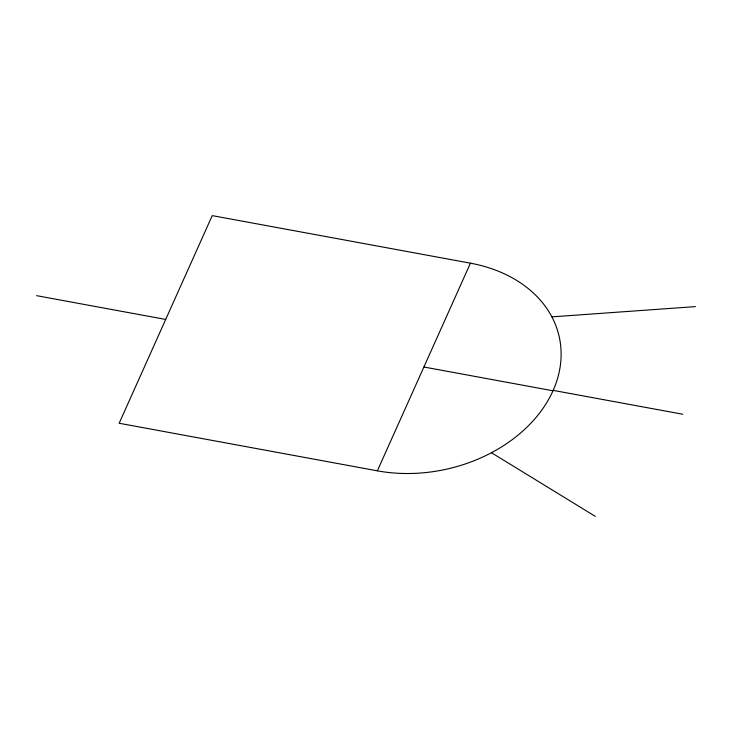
<?xml version="1.0" encoding="UTF-8"?>
<svg xmlns="http://www.w3.org/2000/svg" width="732" height="732" viewBox="0 0 732 732"><rect width="100%" height="100%" fill="white"/><g stroke="black" fill="none" stroke-linecap="round" stroke-linejoin="round"><path stroke-width="1.1" d="M377.355 470.832L470.438 263.181L212.234 215.62L119.16 423.261L377.355 470.832A138.659 104.649 -12.6 0 0 552.989 390.787A138.659 104.649 -12.6 0 0 470.438 263.181M551.864 316.865L695.4 306.617M553.172 390.376L682.791 414.248M36.6 295.664L165.697 319.445M423.892 367.007L552.989 390.787M491.447 452.724L595.317 516.38"/></g></svg>
